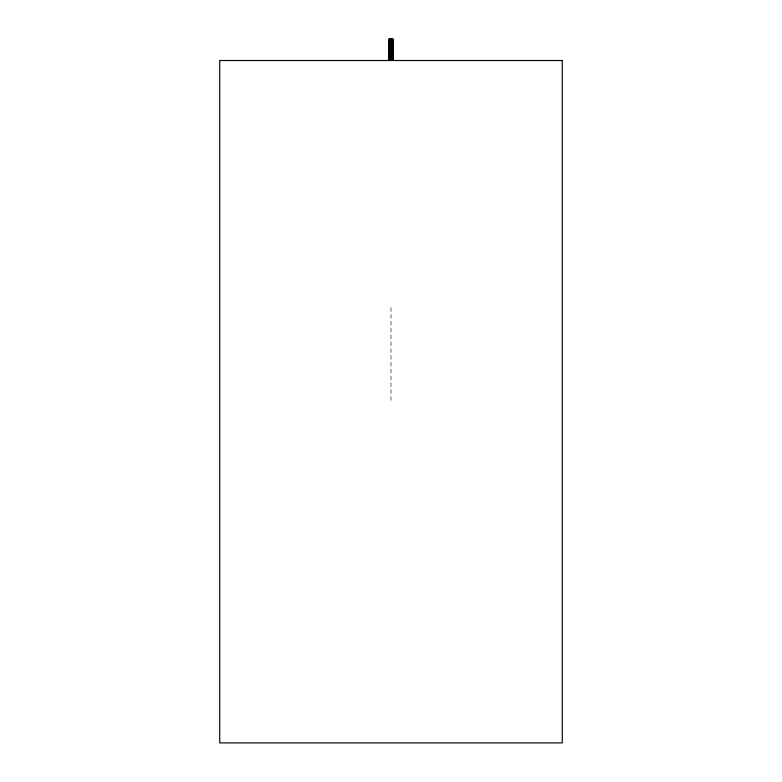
<?xml version="1.0" encoding="UTF-8"?>
<svg xmlns="http://www.w3.org/2000/svg" width="782" height="782" viewBox="0 0 782 782"><rect width="100%" height="100%" fill="white"/><g stroke="black" fill="none" stroke-linecap="round" stroke-linejoin="round"><path stroke-width="0.59" stroke-dasharray="3.91 2.93" d="M391 307.561L391 400.335"/><path stroke-width="1.17" d="M393.063 39.1L388.937 39.1L388.937 60.507M392.984 39.1L393.063 60.507M392.779 39.1L392.779 60.507M392.456 39.1L392.456 60.507M392.026 39.1L392.026 60.507M391.528 39.1L391.528 60.507M391 39.1L391 60.507M390.472 39.1L390.472 60.507M389.974 39.1L389.974 60.507M389.544 39.1L389.544 60.507M389.221 39.1L389.221 60.507M389.016 39.1L389.016 60.507M562.278 60.507L219.722 60.507L219.722 742.9L562.278 742.9L562.278 60.507"/></g></svg>
